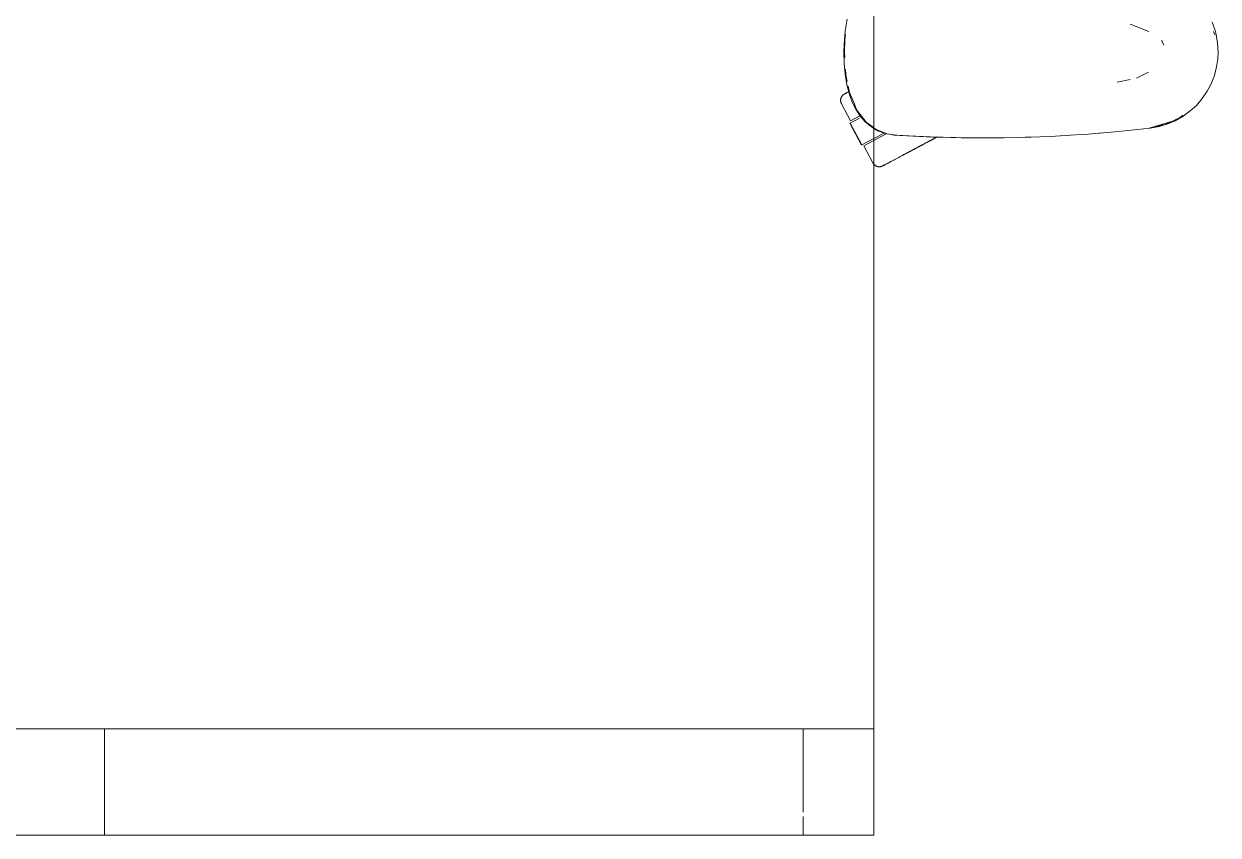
# Model space of a CAD drawing. Header units: millimetres. Extents: x 155927 to 326028, y -36033 to 97293.
# Drawn here: x 186721 to 187395, y 30008 to 30466 of the extents above; entities that cross this region are included whole.
import ezdxf

# ---------------------------------------------------------------- set-up
doc = ezdxf.new("R2010")
doc.units = ezdxf.units.MM
doc.header["$MEASUREMENT"] = 0
doc.layers.add('G-IMPT', color=8, linetype='CONTINUOUS', lineweight=9)
doc.layers.add('I-FURN', color=8, linetype='CONTINUOUS', lineweight=9)

msp = doc.modelspace()

# ---------------------------------------------------------------- linework, layer by layer
at = {"layer": 'G-IMPT'}
for p, q in [((187185.68, 30468.39), (187184.57, 30461.63)), ((187345.65, 30465.53), (187356.08, 30461.38)), ((187391.78, 30466.7), (187393.49, 30461.93)), ((187183.99, 30454.32), (187184.57, 30461.63)), ((187184.51, 30456.98), (187184.28, 30449.81)), ((187184.51, 30456.98), (187184.9, 30459.76)), ((187363.6, 30455.86), (187363.31, 30456.31)), ((187392.69, 30461.49), (187393.31, 30459.46)), ((187394.06, 30459.8), (187393.49, 30461.93)), ((187394.94, 30454.85), (187394.06, 30459.8)), ((187183.99, 30454.32), (187183.9, 30449.81)), ((187183.9, 30449.81), (187184.08, 30443.47)), ((187184.47, 30446.7), (187184.28, 30449.81)), ((187364.62, 30453.64), (187363.6, 30455.86)), ((187395.23, 30449.81), (187394.94, 30454.85)), ((187395.23, 30449.81), (187395.06, 30445.96)), ((187184.65, 30437.32), (187184.08, 30443.47)), ((187394.41, 30441.45), (187395.06, 30445.96)), ((187184.65, 30437.32), (187185.65, 30431.39)), ((187185.06, 30436.98), (187184.87, 30440.19)), ((187185.83, 30433.23), (187185.06, 30436.98)), ((187355.99, 30438.43), (187349.2, 30435.17)), ((187391.32, 30431.87), (187393.15, 30436.58)), ((187394.41, 30441.45), (187393.15, 30436.58)), ((187187.08, 30425.91), (187185.65, 30431.39)), ((187187.1, 30427.02), (187186.39, 30430.49)), ((187338.15, 30432.83), (187345.59, 30434.4)), ((187349.48, 30435.24), (187349.2, 30435.17)), ((187389.13, 30427.71), (187391.32, 30431.87)), ((187187.08, 30425.91), (187188.66, 30421.58)), ((187187.1, 30427.02), (187189.43, 30421.4)), ((187386.3, 30423.54), (187382.98, 30419.71)), ((187389.13, 30427.71), (187386.3, 30423.54)), ((187190.65, 30417.5), (187188.66, 30421.58)), ((187191.27, 30417.01), (187189.43, 30421.4)), ((187190.65, 30417.5), (187193.3, 30413.45)), ((187196.49, 30410.22), (187191.27, 30417.01)), ((187379.54, 30416.54), (187375.45, 30413.54)), ((187379.54, 30416.54), (187382.98, 30419.71)), ((187193.3, 30413.45), (187195.97, 30410.42)), ((187199.71, 30407.34), (187195.97, 30410.42)), ((187200.36, 30407.35), (187196.49, 30410.22)), ((187356.36, 30406.86), (187368.82, 30410.69)), ((187365.32, 30408.9), (187356.92, 30406.99)), ((187368.82, 30410.69), (187359.67, 30407.78)), ((187366.78, 30409.22), (187361.91, 30407.75)), ((187365.32, 30408.9), (187373.39, 30412.64)), ((187371.01, 30411.03), (187366.78, 30409.22)), ((187371.01, 30411.03), (187375.45, 30413.54)), ((187375.5, 30414.24), (187373.39, 30412.64)), ((187200.9, 30406.66), (187199.71, 30407.34)), ((187202.11, 30406.05), (187200.9, 30406.95)), ((187203.14, 30405.38), (187200.9, 30406.66)), ((187208.31, 30403.64), (187202.11, 30406.05)), ((187203.14, 30405.38), (187206.78, 30403.99)), ((187208.13, 30403.62), (187206.78, 30403.99)), ((187208.13, 30403.62), (187210.52, 30403.18)), ((187208.31, 30403.64), (187212.16, 30403.06)), ((187212.17, 30402.92), (187210.52, 30403.18)), ((187232.75, 30401.87), (187212.17, 30402.92)), ((187233.96, 30401.84), (187212.17, 30402.92)), ((187212.17, 30402.92), (187213.78, 30402.81)), ((187233.96, 30401.84), (187213.78, 30402.81)), ((187294.5, 30401.97), (187300.53, 30402.22)), ((187314.67, 30403.03), (187300.53, 30402.22)), ((187319.76, 30403.36), (187314.67, 30403.03)), ((187319.76, 30403.36), (187334.81, 30404.61)), ((187327.94, 30404.01), (187329.62, 30404.18)), ((187334.81, 30404.61), (187338.94, 30404.95)), ((187338.94, 30404.95), (187356.87, 30406.86)), ((187356.36, 30406.86), (187359.67, 30407.78)), ((187356.87, 30406.86), (187361.91, 30407.75)), ((187254.14, 30401.37), (187232.75, 30401.87)), ((187244.31, 30401.53), (187232.75, 30401.87)), ((187232.75, 30401.87), (187233.96, 30401.84)), ((187254.14, 30401.37), (187233.96, 30401.84)), ((187274.33, 30401.42), (187244.31, 30401.53)), ((187254.14, 30401.37), (187244.31, 30401.53)), ((187244.31, 30401.53), (187263.53, 30401.33)), ((187252.11, 30401.39), (187250.2, 30401.46)), ((187254.14, 30401.41), (187252.11, 30401.39)), ((187274.33, 30401.42), (187254.14, 30401.37)), ((187274.33, 30401.42), (187263.53, 30401.33)), ((187274.33, 30401.42), (187282.75, 30401.58)), ((187294.5, 30401.97), (187282.75, 30401.58)), ((187287.68, 30401.72), (187286.19, 30401.71)), ((187289.62, 30401.83), (187287.68, 30401.72))]:
    msp.add_line(p, q, dxfattribs=at)
at = {"layer": 'I-FURN'}
for p, q in [((187200.9, 30007.61), (187200.9, 31407.61)), ((187200.9, 31407.61), (187200.9, 30007.61)), ((187182.06, 30422.7), (187182.07, 30422.86)), ((187182.06, 30422.53), (187182.06, 30422.7)), ((187182.06, 30422.37), (187182.06, 30422.53)), ((187182.07, 30422.21), (187182.06, 30422.37)), ((187182.07, 30422.86), (187182.08, 30423.02)), ((187182.08, 30423.02), (187182.1, 30423.18)), ((187182.1, 30423.18), (187182.13, 30423.34)), ((187182.13, 30423.34), (187182.17, 30423.49)), ((187182.17, 30423.49), (187182.21, 30423.65)), ((187182.21, 30423.65), (187182.25, 30423.8)), ((187182.25, 30423.8), (187182.3, 30423.96)), ((187182.3, 30423.96), (187182.36, 30424.11)), ((187182.36, 30424.11), (187182.43, 30424.25)), ((187182.43, 30424.25), (187182.5, 30424.4)), ((187182.5, 30424.4), (187182.57, 30424.54)), ((187182.57, 30424.54), (187182.66, 30424.68)), ((187182.66, 30424.68), (187182.74, 30424.82)), ((187182.74, 30424.82), (187182.84, 30424.95)), ((187182.84, 30424.95), (187182.93, 30425.08)), ((187182.93, 30425.08), (187183.04, 30425.2)), ((187183.04, 30425.2), (187183.14, 30425.32)), ((187183.14, 30425.32), (187183.26, 30425.44)), ((187183.26, 30425.44), (187183.37, 30425.55)), ((187183.37, 30425.55), (187183.49, 30425.65)), ((187183.49, 30425.65), (187183.62, 30425.76)), ((187183.62, 30425.76), (187183.75, 30425.85)), ((187183.75, 30425.85), (187183.88, 30425.94)), ((187183.88, 30425.94), (187184.02, 30426.03)), ((187184.02, 30426.03), (187184.16, 30426.11)), ((187184.16, 30426.11), (187184.2, 30426.13)), ((187184.24, 30426.15), (187184.2, 30426.13)), ((187184.2, 30426.13), (187184.22, 30426.14)), ((187184.2, 30426.13), (187184.2, 30426.13)), ((187184.22, 30426.14), (187184.28, 30426.17)), ((187184.33, 30426.2), (187184.24, 30426.15)), ((187184.28, 30426.17), (187184.38, 30426.22)), ((187184.45, 30426.26), (187184.33, 30426.2)), ((187184.38, 30426.22), (187184.52, 30426.3)), ((187184.61, 30426.35), (187184.45, 30426.26)), ((187184.52, 30426.3), (187184.7, 30426.39)), ((187184.81, 30426.46), (187184.61, 30426.35)), ((187184.7, 30426.39), (187184.92, 30426.51)), ((187185.05, 30426.58), (187184.81, 30426.46)), ((187184.92, 30426.51), (187185.18, 30426.65)), ((187185.33, 30426.73), (187185.05, 30426.58)), ((187185.18, 30426.65), (187185.47, 30426.81)), ((187185.65, 30426.9), (187185.33, 30426.73)), ((187185.47, 30426.81), (187185.81, 30426.99)), ((187186.01, 30427.09), (187185.65, 30426.9)), ((187185.81, 30426.99), (187186.18, 30427.18)), ((187186.4, 30427.3), (187186.01, 30427.09)), ((187186.18, 30427.18), (187186.59, 30427.4)), ((187186.83, 30427.53), (187186.4, 30427.3)), ((187182.09, 30422.05), (187182.07, 30422.21)), ((187182.12, 30421.89), (187182.09, 30422.05)), ((187182.15, 30421.73), (187182.12, 30421.89)), ((187182.18, 30421.58), (187182.15, 30421.73)), ((187182.23, 30421.42), (187182.18, 30421.58)), ((187182.27, 30421.27), (187182.23, 30421.42)), ((187182.33, 30421.12), (187182.27, 30421.27)), ((187182.39, 30420.97), (187182.33, 30421.12)), ((187182.46, 30420.82), (187182.39, 30420.97)), ((187182.53, 30420.68), (187182.46, 30420.82)), ((187182.53, 30420.68), (187187.68, 30410.99)), ((187187.33, 30409.67), (187193.9, 30397.31)), ((187187.5, 30409.76), (187192.79, 30412.58)), ((187194.07, 30397.4), (187187.5, 30409.76)), ((187187.68, 30410.99), (187192.87, 30413.75)), ((187200.48, 30399.68), (187207.86, 30403.6)), ((187206.58, 30404.05), (187200.76, 30400.96)), ((187200.76, 30400.96), (187194.07, 30397.4)), ((187195.19, 30396.86), (187200.48, 30399.68)), ((187195.19, 30396.86), (187200.34, 30387.18)), ((187224.24, 30395.32), (187223.28, 30394.81)), ((187223.72, 30395.05), (187224.69, 30395.56)), ((187225.22, 30395.84), (187224.24, 30395.32)), ((187224.69, 30395.56), (187225.67, 30396.08)), ((187226.2, 30396.36), (187225.22, 30395.84)), ((187225.67, 30396.08), (187226.66, 30396.61)), ((187227.19, 30396.89), (187226.2, 30396.36)), ((187226.66, 30396.61), (187227.65, 30397.14)), ((187228.19, 30397.42), (187227.19, 30396.89)), ((187227.65, 30397.14), (187228.65, 30397.67)), ((187229.19, 30397.95), (187228.19, 30397.42)), ((187228.65, 30397.67), (187229.65, 30398.2)), ((187230.2, 30398.49), (187229.19, 30397.95)), ((187229.65, 30398.2), (187230.66, 30398.73)), ((187231.2, 30399.02), (187230.2, 30398.49)), ((187230.66, 30398.73), (187231.66, 30399.27)), ((187232.21, 30399.56), (187231.2, 30399.02)), ((187231.66, 30399.27), (187232.67, 30399.8)), ((187233.21, 30400.09), (187232.21, 30399.56)), ((187232.67, 30399.8), (187233.67, 30400.34)), ((187234.21, 30400.62), (187233.21, 30400.09)), ((187233.67, 30400.34), (187234.67, 30400.87)), ((187235.2, 30401.15), (187234.21, 30400.62)), ((187234.67, 30400.87), (187235.66, 30401.39)), ((187236.19, 30401.68), (187235.2, 30401.15)), ((187235.66, 30401.39), (187236.64, 30401.92)), ((187211.38, 30388.49), (187212.03, 30388.83)), ((187212.03, 30388.83), (187212.71, 30389.19)), ((187212.71, 30389.19), (187213.42, 30389.57)), ((187213.42, 30389.57), (187214.15, 30389.96)), ((187214.15, 30389.96), (187214.91, 30390.36)), ((187214.91, 30390.36), (187215.7, 30390.78)), ((187215.7, 30390.78), (187216.51, 30391.21)), ((187216.51, 30391.21), (187217.35, 30391.66)), ((187217.81, 30391.9), (187216.96, 30391.45)), ((187217.35, 30391.66), (187218.2, 30392.11)), ((187218.68, 30392.36), (187217.81, 30391.9)), ((187218.2, 30392.11), (187219.08, 30392.58)), ((187219.56, 30392.83), (187218.68, 30392.36)), ((187219.08, 30392.58), (187219.98, 30393.06)), ((187220.47, 30393.32), (187219.56, 30392.83)), ((187219.98, 30393.06), (187220.89, 30393.54)), ((187221.39, 30393.81), (187220.47, 30393.32)), ((187220.89, 30393.54), (187221.82, 30394.04)), ((187222.33, 30394.31), (187221.39, 30393.81)), ((187221.82, 30394.04), (187222.77, 30394.54)), ((187223.28, 30394.81), (187222.33, 30394.31)), ((187222.77, 30394.54), (187223.72, 30395.05)), ((187200.36, 30387.14), (187200.34, 30387.18)), ((187200.44, 30387), (187200.36, 30387.14)), ((187200.53, 30386.86), (187200.44, 30387)), ((187200.62, 30386.73), (187200.53, 30386.86)), ((187200.72, 30386.6), (187200.62, 30386.73)), ((187200.82, 30386.48), (187200.72, 30386.6)), ((187200.92, 30386.36), (187200.82, 30386.48)), ((187201.03, 30386.24), (187200.92, 30386.36)), ((187201.15, 30386.13), (187201.03, 30386.24)), ((187201.27, 30386.02), (187201.15, 30386.13)), ((187201.39, 30385.92), (187201.27, 30386.02)), ((187201.52, 30385.82), (187201.39, 30385.92)), ((187201.65, 30385.73), (187201.52, 30385.82)), ((187201.79, 30385.64), (187201.65, 30385.73)), ((187201.93, 30385.56), (187201.79, 30385.64)), ((187202.07, 30385.48), (187201.93, 30385.56)), ((187202.22, 30385.41), (187202.07, 30385.48)), ((187202.36, 30385.35), (187202.22, 30385.41)), ((187202.51, 30385.29), (187202.36, 30385.35)), ((187202.67, 30385.23), (187202.51, 30385.29)), ((187202.82, 30385.19), (187202.67, 30385.23)), ((187202.98, 30385.15), (187202.82, 30385.19)), ((187203.13, 30385.11), (187202.98, 30385.15)), ((187203.29, 30385.09), (187203.13, 30385.11)), ((187203.45, 30385.07), (187203.29, 30385.09)), ((187203.61, 30385.05), (187203.45, 30385.07)), ((187203.77, 30385.04), (187203.61, 30385.05)), ((187203.94, 30385.04), (187203.77, 30385.04)), ((187204.1, 30385.05), (187203.94, 30385.04)), ((187204.26, 30385.06), (187204.1, 30385.05)), ((187204.42, 30385.07), (187204.26, 30385.06)), ((187204.58, 30385.1), (187204.42, 30385.07)), ((187204.74, 30385.13), (187204.58, 30385.1)), ((187204.89, 30385.17), (187204.74, 30385.13)), ((187205.05, 30385.21), (187204.89, 30385.17)), ((187205.2, 30385.26), (187205.05, 30385.21)), ((187205.35, 30385.31), (187205.2, 30385.26)), ((187205.5, 30385.37), (187205.35, 30385.31)), ((187205.65, 30385.44), (187205.5, 30385.37)), ((187205.79, 30385.51), (187205.65, 30385.44)), ((187205.8, 30385.52), (187205.79, 30385.51)), ((187205.79, 30385.51), (187205.81, 30385.52)), ((187205.84, 30385.54), (187205.8, 30385.52)), ((187205.81, 30385.52), (187205.87, 30385.56)), ((187205.92, 30385.58), (187205.84, 30385.54)), ((187205.87, 30385.56), (187205.97, 30385.61)), ((187206.04, 30385.65), (187205.92, 30385.58)), ((187205.97, 30385.61), (187206.11, 30385.68)), ((187206.21, 30385.73), (187206.04, 30385.65)), ((187206.11, 30385.68), (187206.29, 30385.78)), ((187206.41, 30385.84), (187206.21, 30385.73)), ((187206.29, 30385.78), (187206.51, 30385.9)), ((187206.65, 30385.97), (187206.41, 30385.84)), ((187206.51, 30385.9), (187206.77, 30386.03)), ((187206.93, 30386.12), (187206.65, 30385.97)), ((187206.77, 30386.03), (187207.07, 30386.19)), ((187207.25, 30386.29), (187206.93, 30386.12)), ((187207.07, 30386.19), (187207.4, 30386.37)), ((187207.6, 30386.47), (187207.25, 30386.29)), ((187207.4, 30386.37), (187207.78, 30386.57)), ((187207.99, 30386.68), (187207.6, 30386.47)), ((187207.78, 30386.57), (187208.19, 30386.79)), ((187208.42, 30386.91), (187207.99, 30386.68)), ((187208.19, 30386.79), (187208.63, 30387.02)), ((187208.89, 30387.16), (187208.42, 30386.91)), ((187208.63, 30387.02), (187209.12, 30387.28)), ((187209.39, 30387.43), (187208.89, 30387.16)), ((187209.12, 30387.28), (187209.63, 30387.55)), ((187209.93, 30387.71), (187209.39, 30387.43)), ((187209.63, 30387.55), (187210.18, 30387.85)), ((187210.49, 30388.01), (187209.93, 30387.71)), ((187210.18, 30387.85), (187210.77, 30388.16)), ((187210.77, 30388.16), (187211.38, 30388.49)), ((187160.9, 30067.61), (185640.9, 30067.61)), ((186635.9, 30067.61), (186766.27, 30067.61)), ((186766.27, 30067.61), (187200.9, 30067.61)), ((186766.27, 30007.61), (186766.27, 30067.61)), ((186766.27, 30007.61), (186766.27, 30067.61)), ((187200.9, 30067.61), (187160.9, 30067.61)), ((187160.9, 30020.51), (187160.9, 30067.61)), ((187160.9, 30020.51), (187160.9, 30067.61)), ((187200.9, 30007.61), (187200.9, 30067.61)), ((187200.9, 30007.61), (187200.9, 30067.61)), ((187160.9, 30007.61), (187160.9, 30018.19)), ((187160.9, 30007.61), (187160.9, 30018.19)), ((185640.9, 30007.61), (187160.9, 30007.61)), ((186400.9, 30007.61), (187200.9, 30007.61)), ((187200.9, 30007.61), (186400.9, 30007.61)), ((186766.27, 30007.61), (186635.9, 30007.61)), ((187200.9, 30007.61), (186766.27, 30007.61)), ((187160.9, 30007.61), (187200.9, 30007.61))]:
    msp.add_line(p, q, dxfattribs=at)

doc.saveas('drawing.dxf')
